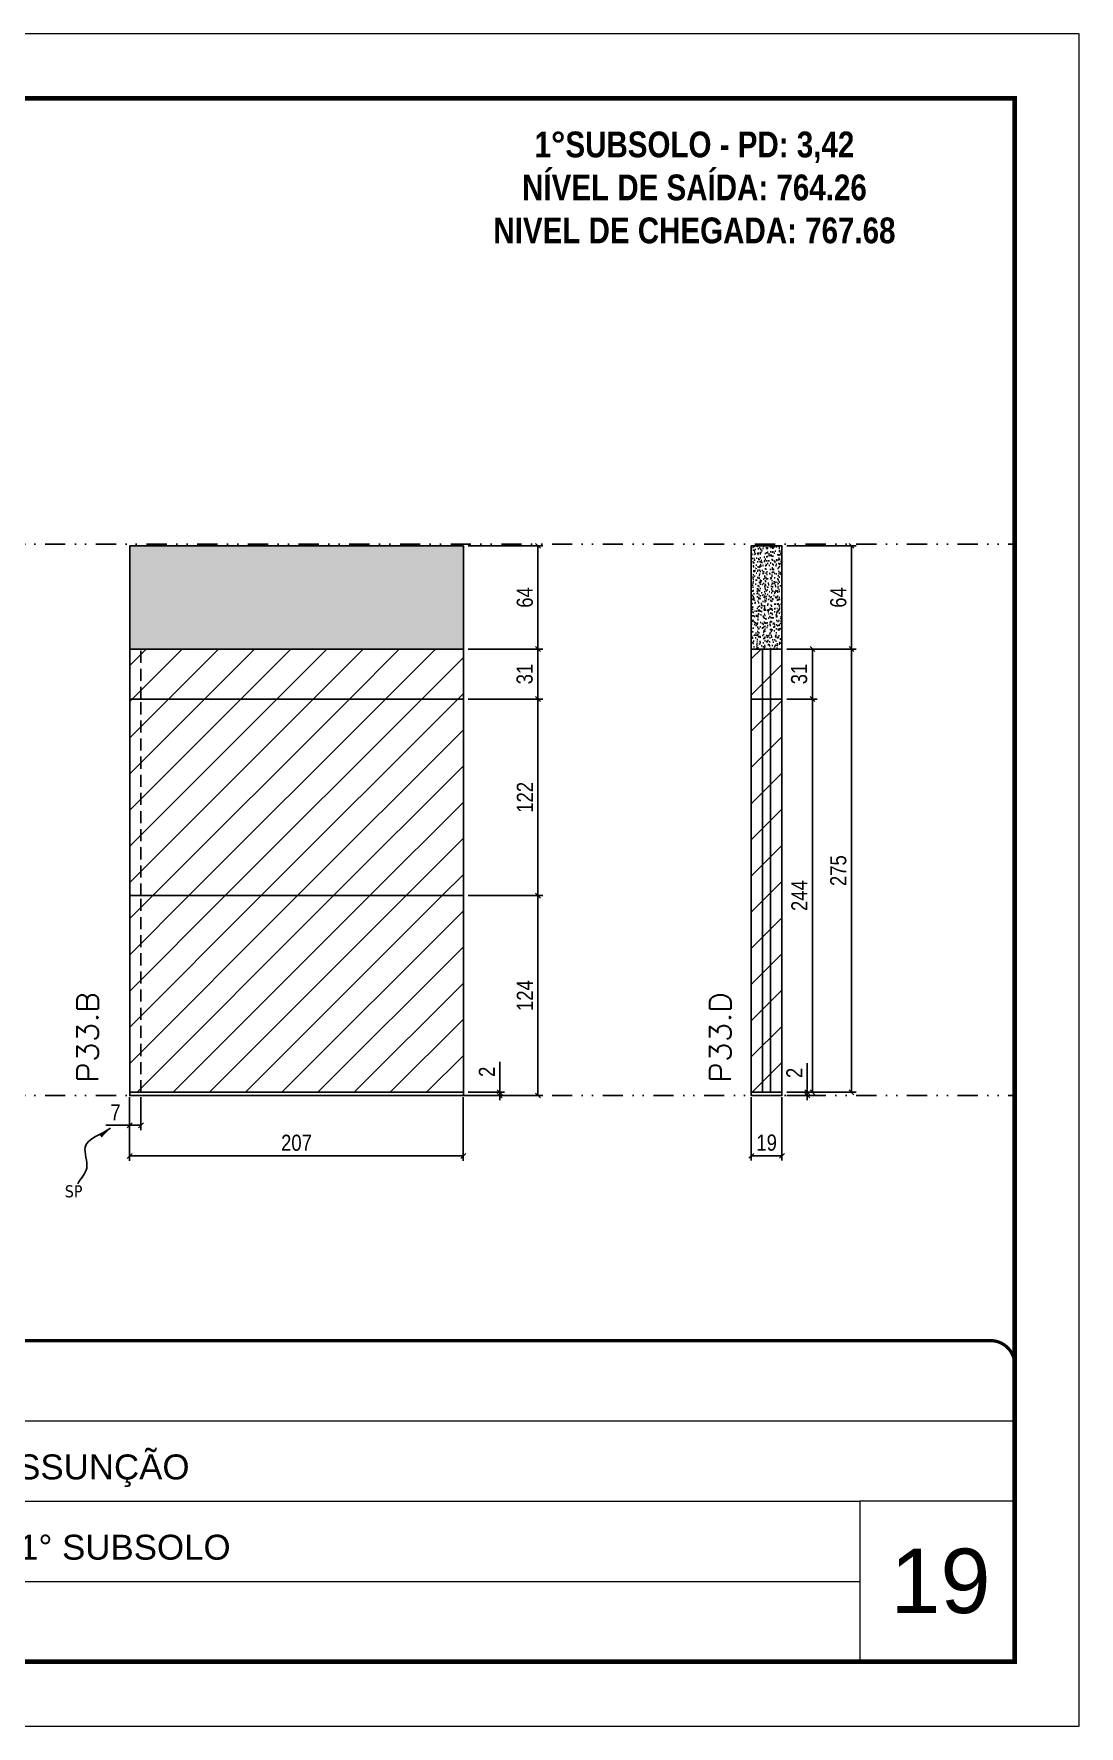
# Model space of a CAD drawing. Extents: x 2102 to 8383, y -13264 to 2718.
# Drawn here: x 6122 to 6771, y -2927 to -1877 of the extents above; entities that cross this region are included whole.
import ezdxf

# ---------------------------------------------------------------- set-up
doc = ezdxf.new("R2010")
doc.units = 0
for name, pattern in [('CONTINUO', [0]), ('DASHED', [0.75, 0.5, -0.25]), ('DIVIDE2', [0.625, 0.25, -0.125, 0, -0.125, 0, -0.125]), ('HIDDEN', [0.375, 0.25, -0.125])]:
    doc.linetypes.add(name, pattern=pattern)
for name, color, linetype, lineweight in [('CARIMBO', 255, 'Continuous', 9), ('Folhas', 255, 'Continuous', 9), ('Hachura', 251, 'Continuous', 9), ('SARRAFO DE PRESSAO', 251, 'DASHED', 9), ('Texto Seção', 7, 'Continuous', 15)]:
    doc.layers.add(name, color=color, linetype=linetype, lineweight=lineweight)
for name, color, linetype in [('COTA', 241, 'Continuous'), ('NOMENCLATURA', 7, 'Continuous'), ('Nível', 160, 'Continuous'), ('Painéis', 200, 'Continuous'), ('SARR_2.2x7', 40, 'Continuous'), ('Sarrafo de Pressão', 42, 'HIDDEN'), ('texto', 7, 'Continuous')]:
    doc.layers.add(name, color=color, linetype=linetype)
doc.styles.add('ARIAL', font='arial.ttf')
doc.styles.add('COTA TECNICA', font='techl___.ttf', dxfattribs={"height": 10})
doc.styles.add('COTA TECNICA-50', font='techl___.ttf', dxfattribs={"height": 10})
doc.styles.add('REGUA-120', font='ROMANS.shx', dxfattribs={"height": 15})
doc.styles.add('ROMANC', font='techb___.ttf', dxfattribs={"height": 2.5})
doc.styles.get("Standard").update_dxf_attribs({"font": 'arial.ttf'})
doc.dimstyles.new('COTA PAINEL-50', dxfattribs={"dimtxt": 10, "dimasz": 3, "dimexe": 3, "dimexo": 3, "dimgap": 3, "dimtad": 1, "dimdec": 1, "dimzin": 12, "dimdsep": 46, "dimtxsty": 'COTA TECNICA-50', "dimblk1": 'OBLIQUE', "dimblk2": 'OBLIQUE', "dimsah": 1, "dimcen": 0.9, "dimclrd": 4, "dimclre": 4, "dimclrt": 240, "dimadec": 1, "dimazin": 3, "dimtfac": 1, "dimtdec": 1, "dimtmove": 0, "dimatfit": 3, "dimfxl": 1, "dimtolj": 1, "dimtzin": 12, "dimarcsym": 0})
doc.dimstyles.new('PAINEL', dxfattribs={"dimtxt": 10, "dimasz": 3, "dimexe": 3, "dimexo": 3, "dimgap": 3, "dimtad": 1, "dimdec": 1, "dimzin": 12, "dimdsep": 46, "dimtxsty": 'COTA TECNICA', "dimblk1": 'OBLIQUE', "dimblk2": 'OBLIQUE', "dimsah": 1, "dimcen": 0.9, "dimclrd": 4, "dimclre": 4, "dimclrt": 240, "dimadec": 1, "dimazin": 3, "dimtfac": 1, "dimtdec": 1, "dimtmove": 0, "dimatfit": 3, "dimfxl": 1, "dimtolj": 1, "dimtzin": 12, "dimarcsym": 0})
doc.dimstyles.get("Standard").update_dxf_attribs({"dimtxt": 0.18, "dimasz": 0.18, "dimexe": 0.18, "dimexo": 0.0625, "dimgap": 0.09, "dimtad": 0, "dimtih": 1, "dimtoh": 1, "dimdec": 4, "dimzin": 0, "dimdsep": 46, "dimtxsty": 'Standard', "dimcen": 0.09, "dimadec": 0, "dimazin": 0, "dimtfac": 1, "dimtdec": 4, "dimtofl": 0, "dimtmove": 0, "dimatfit": 3, "dimfxl": 1, "dimtolj": 1, "dimtzin": 0, "dimarcsym": 0})
pattern_1 = [(45, (-126918.716, -32522.603), (-11.2253202, 11.2253202), [])]

# ---------------------------------------------------------------- blocks, each defined once
blk = doc.blocks.new('9999999999')
at = {"color": 30, "linetype": 'CONTINUO'}
for p, q in [((98564.6, 34379.6), (99584, 34379.6)), ((98564.6, 34329.8), (99488, 34329.8)), ((99584, 34329.8), (99488, 34329.8)), ((99488, 34329.8), (99488, 34230.2)), ((98564.6, 34280), (99488, 34280))]:
    blk.add_line(p, q, dxfattribs=at)
at = {"color": 30, "linetype": 'CONTINUO', "const_width": 2}
blk.add_lwpolyline([(99584, 34230.2), (99584, 34414.4, 0.414214), (99569, 34429.4), (98229, 34429.4, 0.414214), (98214, 34414.4), (98214, 34245.2, 0.414214), (98229, 34230.2), (99584, 34230.2)], format="xyb", dxfattribs=at)
at = {"layer": 'Folhas'}
blk.add_lwpolyline([(98139, 34190.2), (99624, 34190.2), (99624, 35240.2), (98139, 35240.2)], close=True, dxfattribs=at)
at = {"layer": 'Folhas', "color": 30, "const_width": 3}
blk.add_lwpolyline([(98214, 34230.2), (99584, 34230.2), (99584, 35200.2), (98214, 35200.2)], close=True, dxfattribs=at)
at = {"color": 7, "linetype": 'Continuous', "ltscale": 5, "style": 'ARIAL'}
for s, p in [('HOSPITAL ASSUNÇÃO', (98837.7, 34343.3)), ('TRECHO 3 - 1° SUBSOLO', (98837.7, 34293.5))]:
    blk.add_text(s, height=15.483, dxfattribs=at).set_placement(p)
blk = doc.blocks.new('_Oblique')
at = {"color": 0, "linetype": 'ByBlock', "lineweight": -2}
blk.add_line((-0.5, -0.5), (0.5, 0.5), dxfattribs=at)
blk = doc.blocks.new('*D163')
at = {"layer": 'COTA', "color": 4, "lineweight": -2, "transparency": 16777216}
for p, q in [((6181.7, -2536.4), (6181.7, -2575.9)), ((6388.7, -2536.4), (6388.7, -2575.9)), ((6181.7, -2572.9), (6388.7, -2572.9))]:
    blk.add_line(p, q, dxfattribs=at)
at = {"layer": 'Defpoints', "color": 0, "transparency": 16777216}
for p in [(6181.7, -2533.4), (6388.7, -2533.4), (6388.7, -2572.9)]:
    blk.add_point(p, dxfattribs=at)
at = {"layer": 'COTA', "color": 4, "lineweight": -2, "transparency": 16777216, "xscale": 3, "yscale": 3, "zscale": 3, "rotation": 180}
blk.add_blockref('_Oblique', (6181.7, -2572.9), dxfattribs=at)
at = {"layer": 'COTA', "color": 4, "lineweight": -2, "transparency": 16777216, "xscale": 3, "yscale": 3, "zscale": 3}
blk.add_blockref('_Oblique', (6388.7, -2572.9), dxfattribs=at)
at = {"layer": 'COTA', "color": 240, "transparency": 16777216, "insert": (6285.2, -2564.8), "char_height": 10, "attachment_point": 5, "style": 'COTA TECNICA'}
blk.add_mtext('\\A1;207', dxfattribs=at)
blk = doc.blocks.new('*D164')
at = {"layer": 'COTA', "color": 4, "lineweight": -2, "transparency": 16777216}
for p, q in [((6391.7, -2194.4), (6438, -2194.4)), ((6435, -2258.4), (6435, -2194.4)), ((6391.7, -2258.4), (6438, -2258.4))]:
    blk.add_line(p, q, dxfattribs=at)
at = {"layer": 'Defpoints', "color": 0, "transparency": 16777216}
for p in [(6388.7, -2194.4), (6435, -2194.4), (6388.7, -2258.4)]:
    blk.add_point(p, dxfattribs=at)
at = {"layer": 'COTA', "color": 4, "lineweight": -2, "transparency": 16777216, "xscale": 3, "yscale": 3, "zscale": 3}
for p, rotation in [((6435, -2194.4), 90), ((6435, -2258.4), 270)]:
    blk.add_blockref('_Oblique', p, dxfattribs=dict(at, rotation=rotation))
at = {"layer": 'COTA', "color": 240, "transparency": 16777216, "insert": (6426.9, -2226.4), "char_height": 10, "attachment_point": 5, "rotation": 90, "style": 'COTA TECNICA'}
blk.add_mtext('\\A1;64', dxfattribs=at)
blk = doc.blocks.new('*D165')
at = {"layer": 'COTA', "color": 4, "lineweight": -2, "transparency": 16777216}
for p, q in [((6181.7, -2538.4), (6181.7, -2556.9)), ((6188.7, -2536.4), (6188.7, -2556.9)), ((6181.7, -2553.9), (6167, -2553.9)), ((6188.7, -2553.9), (6181.7, -2553.9))]:
    blk.add_line(p, q, dxfattribs=at)
at = {"layer": 'Defpoints', "color": 0, "transparency": 16777216}
for p in [(6181.7, -2535.4), (6188.7, -2533.4), (6181.7, -2553.9)]:
    blk.add_point(p, dxfattribs=at)
at = {"layer": 'COTA', "color": 4, "lineweight": -2, "transparency": 16777216, "xscale": 3, "yscale": 3, "zscale": 3, "rotation": 180}
blk.add_blockref('_Oblique', (6181.7, -2553.9), dxfattribs=at)
at = {"layer": 'COTA', "color": 4, "lineweight": -2, "transparency": 16777216, "xscale": 3, "yscale": 3, "zscale": 3}
blk.add_blockref('_Oblique', (6188.7, -2553.9), dxfattribs=at)
at = {"layer": 'COTA', "color": 240, "transparency": 16777216, "insert": (6172.9, -2545.9), "char_height": 10, "attachment_point": 5, "style": 'COTA TECNICA-50'}
blk.add_mtext('\\A1;7', dxfattribs=at)
blk = doc.blocks.new('*D166')
at = {"layer": 'COTA', "color": 4, "lineweight": -2, "transparency": 16777216}
for p, q in [((6391.7, -2411.4), (6438, -2411.4)), ((6435, -2535.4), (6435, -2411.4)), ((6391.7, -2535.4), (6438, -2535.4))]:
    blk.add_line(p, q, dxfattribs=at)
at = {"layer": 'Defpoints', "color": 0, "transparency": 16777216}
for p in [(6388.7, -2411.4), (6435, -2411.4), (6388.7, -2535.4)]:
    blk.add_point(p, dxfattribs=at)
at = {"layer": 'COTA', "color": 4, "lineweight": -2, "transparency": 16777216, "xscale": 3, "yscale": 3, "zscale": 3}
for p, rotation in [((6435, -2411.4), 90), ((6435, -2535.4), 270)]:
    blk.add_blockref('_Oblique', p, dxfattribs=dict(at, rotation=rotation))
at = {"layer": 'COTA', "color": 240, "transparency": 16777216, "insert": (6426.9, -2473.4), "char_height": 10, "attachment_point": 5, "rotation": 90, "style": 'COTA TECNICA-50'}
blk.add_mtext('\\A1;124', dxfattribs=at)
blk = doc.blocks.new('*D167')
at = {"layer": 'COTA', "color": 4, "lineweight": -2, "transparency": 16777216}
for p, q in [((6411.3, -2533.4), (6411.3, -2514.6)), ((6391.7, -2533.4), (6414.3, -2533.4)), ((6391.7, -2535.4), (6414.3, -2535.4)), ((6411.3, -2535.4), (6411.3, -2533.4)), ((6411.3, -2535.4), (6411.3, -2538.4))]:
    blk.add_line(p, q, dxfattribs=at)
at = {"layer": 'Defpoints', "color": 0, "transparency": 16777216}
for p in [(6388.7, -2533.4), (6388.7, -2535.4), (6411.3, -2535.4)]:
    blk.add_point(p, dxfattribs=at)
at = {"layer": 'COTA', "color": 4, "lineweight": -2, "transparency": 16777216, "xscale": 3, "yscale": 3, "zscale": 3}
for p, rotation in [((6411.3, -2533.4), 270), ((6411.3, -2535.4), 90)]:
    blk.add_blockref('_Oblique', p, dxfattribs=dict(at, rotation=rotation))
at = {"layer": 'COTA', "color": 240, "transparency": 16777216, "insert": (6403.3, -2520.7), "char_height": 10, "attachment_point": 5, "rotation": 90, "style": 'COTA TECNICA-50'}
blk.add_mtext('\\A1;2', dxfattribs=at)
blk = doc.blocks.new('*D168')
at = {"layer": 'COTA', "color": 4, "linetype": 'ByBlock', "lineweight": -2, "transparency": 16777216}
for p, q in [((6391.7, -2289.4), (6438, -2289.4)), ((6435, -2411.4), (6435, -2289.4)), ((6391.7, -2411.4), (6438, -2411.4))]:
    blk.add_line(p, q, dxfattribs=at)
at = {"layer": 'Defpoints', "color": 0, "linetype": 'ByBlock', "transparency": 16777216}
for p in [(6388.7, -2289.4), (6435, -2289.4), (6388.7, -2411.4)]:
    blk.add_point(p, dxfattribs=at)
at = {"layer": 'COTA', "color": 4, "linetype": 'ByBlock', "lineweight": -2, "transparency": 16777216, "xscale": 3, "yscale": 3, "zscale": 3}
for p, rotation in [((6435, -2289.4), 90), ((6435, -2411.4), 270)]:
    blk.add_blockref('_Oblique', p, dxfattribs=dict(at, rotation=rotation))
at = {"layer": 'COTA', "color": 240, "linetype": 'ByBlock', "transparency": 16777216, "insert": (6426.9, -2350.4), "char_height": 10, "attachment_point": 5, "rotation": 90, "style": 'COTA TECNICA'}
blk.add_mtext('\\A1;122', dxfattribs=at)
blk = doc.blocks.new('*D986')
at = {"layer": 'COTA', "color": 4, "linetype": 'ByBlock', "lineweight": -2, "transparency": 16777216}
for p, q in [((6391.7, -2258.4), (6438, -2258.4)), ((6435, -2289.4), (6435, -2258.4)), ((6391.7, -2289.4), (6438, -2289.4))]:
    blk.add_line(p, q, dxfattribs=at)
at = {"layer": 'Defpoints', "color": 0, "linetype": 'ByBlock', "transparency": 16777216}
for p in [(6388.7, -2258.4), (6435, -2258.4), (6388.7, -2289.4)]:
    blk.add_point(p, dxfattribs=at)
at = {"layer": 'COTA', "color": 4, "linetype": 'ByBlock', "lineweight": -2, "transparency": 16777216, "xscale": 3, "yscale": 3, "zscale": 3}
for p, rotation in [((6435, -2258.4), 90), ((6435, -2289.4), 270)]:
    blk.add_blockref('_Oblique', p, dxfattribs=dict(at, rotation=rotation))
at = {"layer": 'COTA', "color": 240, "linetype": 'ByBlock', "transparency": 16777216, "insert": (6426.8, -2273.9), "char_height": 10, "attachment_point": 5, "rotation": 90, "style": 'COTA TECNICA'}
blk.add_mtext('\\A1;31', dxfattribs=at)
blk = doc.blocks.new('*D169')
at = {"layer": 'COTA', "color": 4, "lineweight": -2, "transparency": 16777216}
for p, q in [((6567.4, -2536.4), (6567.4, -2575.8)), ((6586.4, -2536.4), (6586.4, -2575.8)), ((6567.4, -2572.8), (6586.4, -2572.8))]:
    blk.add_line(p, q, dxfattribs=at)
at = {"layer": 'Defpoints', "color": 0, "transparency": 16777216}
for p in [(6567.4, -2533.4), (6586.4, -2533.4), (6586.4, -2572.8)]:
    blk.add_point(p, dxfattribs=at)
at = {"layer": 'COTA', "color": 4, "lineweight": -2, "transparency": 16777216, "xscale": 3, "yscale": 3, "zscale": 3, "rotation": 180}
blk.add_blockref('_Oblique', (6567.4, -2572.8), dxfattribs=at)
at = {"layer": 'COTA', "color": 4, "lineweight": -2, "transparency": 16777216, "xscale": 3, "yscale": 3, "zscale": 3}
blk.add_blockref('_Oblique', (6586.4, -2572.8), dxfattribs=at)
at = {"layer": 'COTA', "color": 240, "transparency": 16777216, "insert": (6576.9, -2564.7), "char_height": 10, "attachment_point": 5, "style": 'COTA TECNICA'}
blk.add_mtext('\\A1;19', dxfattribs=at)
blk = doc.blocks.new('*D170')
at = {"layer": 'COTA', "color": 4, "lineweight": -2, "transparency": 16777216}
for p, q in [((6602.1, -2533.4), (6602.1, -2515.3)), ((6589.4, -2533.4), (6605.1, -2533.4)), ((6589.4, -2535.4), (6605.1, -2535.4)), ((6602.1, -2535.4), (6602.1, -2533.4)), ((6602.1, -2535.4), (6602.1, -2538.4))]:
    blk.add_line(p, q, dxfattribs=at)
at = {"layer": 'Defpoints', "color": 0, "transparency": 16777216}
for p in [(6586.4, -2533.4), (6586.4, -2535.4), (6602.1, -2533.4)]:
    blk.add_point(p, dxfattribs=at)
at = {"layer": 'COTA', "color": 4, "lineweight": -2, "transparency": 16777216, "xscale": 3, "yscale": 3, "zscale": 3}
for p, rotation in [((6602.1, -2533.4), 270), ((6602.1, -2535.4), 90)]:
    blk.add_blockref('_Oblique', p, dxfattribs=dict(at, rotation=rotation))
at = {"layer": 'COTA', "color": 240, "transparency": 16777216, "insert": (6594.1, -2521.4), "char_height": 10, "attachment_point": 5, "rotation": 90, "style": 'COTA TECNICA-50'}
blk.add_mtext('\\A1;2', dxfattribs=at)
blk = doc.blocks.new('*D1483')
at = {"layer": 'COTA', "color": 4, "linetype": 'ByBlock', "lineweight": -2, "transparency": 16777216}
for p, q in [((6589.4, -2194.4), (6632.5, -2194.4)), ((6629.5, -2194.4), (6629.5, -2258.4)), ((6589.4, -2258.4), (6632.5, -2258.4))]:
    blk.add_line(p, q, dxfattribs=at)
at = {"layer": 'Defpoints', "color": 0, "linetype": 'ByBlock', "transparency": 16777216}
for p in [(6586.4, -2194.4), (6586.4, -2258.4), (6629.5, -2258.4)]:
    blk.add_point(p, dxfattribs=at)
at = {"layer": 'COTA', "color": 4, "linetype": 'ByBlock', "lineweight": -2, "transparency": 16777216, "xscale": 3, "yscale": 3, "zscale": 3}
for p, rotation in [((6629.5, -2194.4), 90), ((6629.5, -2258.4), 270)]:
    blk.add_blockref('_Oblique', p, dxfattribs=dict(at, rotation=rotation))
at = {"layer": 'COTA', "color": 240, "linetype": 'ByBlock', "transparency": 16777216, "insert": (6621.4, -2226.4), "char_height": 10, "attachment_point": 5, "rotation": 90, "style": 'COTA TECNICA'}
blk.add_mtext('\\A1;64', dxfattribs=at)
blk = doc.blocks.new('*D1484')
at = {"layer": 'COTA', "color": 4, "linetype": 'ByBlock', "lineweight": -2, "transparency": 16777216}
for p, q in [((6589.4, -2258.4), (6632.5, -2258.4)), ((6629.5, -2533.4), (6629.5, -2258.4)), ((6589.4, -2533.4), (6632.5, -2533.4))]:
    blk.add_line(p, q, dxfattribs=at)
at = {"layer": 'Defpoints', "color": 0, "linetype": 'ByBlock', "transparency": 16777216}
for p in [(6586.4, -2258.4), (6629.5, -2258.4), (6586.4, -2533.4)]:
    blk.add_point(p, dxfattribs=at)
at = {"layer": 'COTA', "color": 4, "linetype": 'ByBlock', "lineweight": -2, "transparency": 16777216, "xscale": 3, "yscale": 3, "zscale": 3}
for p, rotation in [((6629.5, -2258.4), 90), ((6629.5, -2533.4), 270)]:
    blk.add_blockref('_Oblique', p, dxfattribs=dict(at, rotation=rotation))
at = {"layer": 'COTA', "color": 240, "linetype": 'ByBlock', "transparency": 16777216, "insert": (6621.4, -2395.9), "char_height": 10, "attachment_point": 5, "rotation": 90, "style": 'COTA TECNICA'}
blk.add_mtext('\\A1;275', dxfattribs=at)
blk = doc.blocks.new('*D1485')
at = {"layer": 'COTA', "color": 4, "linetype": 'ByBlock', "lineweight": -2, "transparency": 16777216}
for p, q in [((6589.4, -2289.4), (6608.3, -2289.4)), ((6605.3, -2533.4), (6605.3, -2289.4)), ((6589.4, -2533.4), (6608.3, -2533.4))]:
    blk.add_line(p, q, dxfattribs=at)
at = {"layer": 'Defpoints', "color": 0, "linetype": 'ByBlock', "transparency": 16777216}
for p in [(6586.4, -2289.4), (6605.3, -2289.4), (6586.4, -2533.4)]:
    blk.add_point(p, dxfattribs=at)
at = {"layer": 'COTA', "color": 4, "linetype": 'ByBlock', "lineweight": -2, "transparency": 16777216, "xscale": 3, "yscale": 3, "zscale": 3}
for p, rotation in [((6605.3, -2289.4), 90), ((6605.3, -2533.4), 270)]:
    blk.add_blockref('_Oblique', p, dxfattribs=dict(at, rotation=rotation))
at = {"layer": 'COTA', "color": 240, "linetype": 'ByBlock', "transparency": 16777216, "insert": (6597.2, -2411.4), "char_height": 10, "attachment_point": 5, "rotation": 90, "style": 'COTA TECNICA'}
blk.add_mtext('\\A1;244', dxfattribs=at)
blk = doc.blocks.new('*D1486')
at = {"layer": 'COTA', "color": 4, "linetype": 'ByBlock', "lineweight": -2, "transparency": 16777216}
for p, q in [((6589.4, -2258.4), (6608.3, -2258.4)), ((6605.3, -2289.4), (6605.3, -2258.4)), ((6589.4, -2289.4), (6608.3, -2289.4))]:
    blk.add_line(p, q, dxfattribs=at)
at = {"layer": 'Defpoints', "color": 0, "linetype": 'ByBlock', "transparency": 16777216}
for p in [(6586.4, -2258.4), (6605.3, -2258.4), (6586.4, -2289.4)]:
    blk.add_point(p, dxfattribs=at)
at = {"layer": 'COTA', "color": 4, "linetype": 'ByBlock', "lineweight": -2, "transparency": 16777216, "xscale": 3, "yscale": 3, "zscale": 3}
for p, rotation in [((6605.3, -2258.4), 90), ((6605.3, -2289.4), 270)]:
    blk.add_blockref('_Oblique', p, dxfattribs=dict(at, rotation=rotation))
at = {"layer": 'COTA', "color": 240, "linetype": 'ByBlock', "transparency": 16777216, "insert": (6597.1, -2273.9), "char_height": 10, "attachment_point": 5, "rotation": 90, "style": 'COTA TECNICA'}
blk.add_mtext('\\A1;31', dxfattribs=at)

msp = doc.modelspace()

# ---------------------------------------------------------------- hatches: boundary and pattern name
at = {"layer": 'COTA', "linetype": 'ByBlock'}
h = msp.add_hatch(dxfattribs=at)
h.set_pattern_fill('AR-CONC', color=256, scale=0.03)
h.set_pattern_definition([(50, (-125230.04, -31371.8275), (5.46554007, -0.47817257), [0.5715, -6.2865]), (355, (-125230.04, -31371.8275), (-1.05730264, 5.73170536), [0.4572, -5.02921753]), (100.4514447, (-125229.585, -31371.8673), (4.40823741, 5.25353256), [0.48570026, -5.34270734]), (46.1842, (-125230.04, -31370.3035), (8.13237123, -1.26126984), [0.85725, -9.42975]), (96.6355576, (-125229.3625, -31370.4086), (7.122124, 7.42278374), [0.7285507, -8.01406824]), (351.184151, (-125230.04, -31370.3035), (7.122124, 7.42278374), [0.685799, -7.54379196]), (21, (-125229.278, -31370.6845), (4.54843174, -3.06795595), [0.5715, -6.2865]), (326, (-125229.278, -31370.6845), (1.85406085, 5.52563898), [0.4572, -5.0292]), (71.451445, (-125228.899, -31370.94), (6.40249258, 2.45768307), [0.48570026, -5.34269813]), (37.5, (-125230.0402, -31371.8275), (0.092658098, 2.536651166), [0, -4.96824, 0, -5.1054, 0, -5.04825]), (7.5, (-125230.0402, -31371.8275), (2.004589875, 3.005417245), [0, -2.91084, 0, -4.85394, 0, -1.92405]), (327.5, (-125231.7395, -31371.8275), (4.067717855, -0.17186232), [0, -1.905, 0, -5.9436, 0, -7.8867]), (317.5, (-125232.5015, -31371.8275), (4.44387544, 0.76279473), [0, -2.4765, 0, -3.94716, 0, -5.6007])])
h.paths.add_polyline_path([(6181.74, -2258.41), (6388.74, -2258.41), (6388.74, -2194.41), (6181.74, -2194.41)])
h = msp.add_hatch(dxfattribs=at)
h.set_pattern_fill('AR-CONC', color=256, scale=0.03)
h.set_pattern_definition([(50, (-125324.2594, -36004.328), (5.46554007, -0.47817257), [0.5715, -6.2865]), (355, (-125324.2594, -36004.328), (-1.05730264, 5.73170536), [0.4572, -5.02921753]), (100.4514447, (-125323.804, -36004.368), (4.40823741, 5.25353256), [0.48570026, -5.34270734]), (46.1842, (-125324.2594, -36002.804), (8.13237123, -1.26126984), [0.85725, -9.42975]), (96.6355576, (-125323.582, -36002.909), (7.122124, 7.42278374), [0.7285507, -8.01406824]), (351.184151, (-125324.259, -36002.804), (7.122124, 7.42278374), [0.685799, -7.54379196]), (21, (-125323.4974, -36003.185), (4.54843174, -3.06795595), [0.5715, -6.2865]), (326, (-125323.4974, -36003.185), (1.85406085, 5.52563898), [0.4572, -5.0292]), (71.451445, (-125323.1183, -36003.4406), (6.40249258, 2.45768307), [0.48570026, -5.34269813]), (37.5, (-125324.2594, -36004.328), (0.092658098, 2.536651166), [0, -4.96824, 0, -5.1054, 0, -5.04825]), (7.5, (-125324.2594, -36004.328), (2.004589875, 3.005417245), [0, -2.91084, 0, -4.85394, 0, -1.92405]), (327.5, (-125325.9586, -36004.328), (4.067717855, -0.17186232), [0, -1.905, 0, -5.9436, 0, -7.8867]), (317.5, (-125326.7206, -36004.328), (4.44387544, 0.76279473), [0, -2.4765, 0, -3.94716, 0, -5.6007])])
h.paths.add_polyline_path([(6586.39, -2194.41), (6567.39, -2194.41), (6567.39, -2258.41), (6586.39, -2258.41)])
at = {"layer": 'Hachura', "linetype": 'ByBlock'}
h = msp.add_hatch(dxfattribs=at)
h.set_pattern_fill('ANSI31', color=256, scale=5)
h.set_pattern_definition(pattern_1)
h.paths.add_polyline_path([(6388.74, -2258.41), (6181.74, -2258.41), (6181.74, -2289.41), (6388.74, -2289.41)])
h = msp.add_hatch(dxfattribs=at)
h.set_pattern_fill('ANSI31', color=256, scale=5)
h.set_pattern_definition(pattern_1)
h.paths.add_polyline_path([(6586.39, -2258.41), (6567.39, -2258.41), (6567.39, -2289.41), (6586.39, -2289.41)])
h = msp.add_hatch(dxfattribs=at)
h.set_pattern_fill('ANSI31', color=256, scale=5)
h.set_pattern_definition(pattern_1)
h.paths.add_polyline_path([(6388.74, -2289.41), (6181.74, -2289.41), (6181.74, -2411.41), (6388.74, -2411.41)])
h = msp.add_hatch(dxfattribs=at)
h.set_pattern_fill('ANSI31', color=256, scale=5)
h.set_pattern_definition(pattern_1)
h.paths.add_polyline_path([(6586.39, -2289.41), (6567.39, -2289.41), (6567.39, -2533.41), (6586.39, -2533.41)])
h = msp.add_hatch(dxfattribs=at)
h.set_pattern_fill('ANSI31', color=256, scale=5)
h.set_pattern_definition(pattern_1)
h.paths.add_polyline_path([(6388.74, -2411.41), (6181.74, -2411.41), (6181.74, -2533.41), (6388.74, -2533.41)])

# ---------------------------------------------------------------- linework, layer by layer
at = {"layer": 'COTA', "linetype": 'ByBlock'}
for points in [[(6181.74, -2258.41), (6388.74, -2258.41), (6388.74, -2194.41), (6181.74, -2194.41)], [(6567.39, -2258.41), (6586.39, -2258.41), (6586.39, -2194.41), (6567.39, -2194.41)]]:
    msp.add_lwpolyline(points, close=True, dxfattribs=at)
at = {"layer": 'Nível', "color": 4, "linetype": 'DIVIDE2', "ltscale": 50}
for p, q in [((5720.44, -2193.41), (6730.78, -2193.41)), ((5720.44, -2535.41), (6730.78, -2535.41))]:
    msp.add_line(p, q, dxfattribs=at)
at = {"layer": 'Painéis'}
for p, q in [((6388.74, -2258.41), (6181.74, -2258.41)), ((6181.74, -2258.41), (6181.74, -2411.41)), ((6388.74, -2411.41), (6388.74, -2258.41)), ((6586.39, -2258.41), (6567.39, -2258.41)), ((6567.39, -2258.41), (6567.39, -2533.41)), ((6586.39, -2533.41), (6586.39, -2258.41)), ((6181.74, -2289.41), (6388.74, -2289.41)), ((6567.39, -2289.41), (6586.39, -2289.41)), ((6388.74, -2411.41), (6181.74, -2411.41)), ((6181.74, -2411.41), (6181.74, -2533.41)), ((6181.74, -2411.41), (6388.74, -2411.41)), ((6388.74, -2533.41), (6388.74, -2411.41)), ((6181.74, -2533.41), (6388.74, -2533.41)), ((6567.39, -2533.41), (6586.39, -2533.41))]:
    msp.add_line(p, q, dxfattribs=at)
for points in [[(6181.74, -2533.41), (6388.74, -2533.41), (6388.74, -2535.41), (6181.74, -2535.41)], [(6567.39, -2533.41), (6586.39, -2533.41), (6586.39, -2535.41), (6567.39, -2535.41)]]:
    msp.add_lwpolyline(points, close=True, dxfattribs=at)
at = {"layer": 'SARR_2.2x7'}
for p, q in [((6574.39, -2258.41), (6574.39, -2533.41)), ((6579.39, -2533.41), (6579.39, -2258.41))]:
    msp.add_line(p, q, dxfattribs=at)
at = {"layer": 'Sarrafo de Pressão', "ltscale": 30}
for p, q in [((6188.74, -2289.41), (6188.74, -2258.41)), ((6188.74, -2411.41), (6188.74, -2289.41)), ((6188.74, -2533.41), (6188.74, -2411.41))]:
    msp.add_line(p, q, dxfattribs=at)

# ---------------------------------------------------------------- block references
at = {"layer": 'SARRAFO DE PRESSAO', "color": 6, "linetype": 'ByBlock'}
msp.add_blockref('9999999999', (-92853.19, -37116.9), dxfattribs=at)

# ---------------------------------------------------------------- texts
at = {"layer": 'CARIMBO', "style": 'ARIAL'}
msp.add_text('19', height=40, dxfattribs=at).set_placement((6653.64, -2856.55))
at = {"layer": 'NOMENCLATURA', "color": 2, "insert": (6532.11, -1910.64), "char_height": 16, "attachment_point": 2, "style": 'ROMANC'}
msp.add_mtext_dynamic_manual_height_columns('\\P1°SUBSOLO - PD: 3,42\\PNÍVEL DE SAÍDA: 764.26\\PNIVEL DE CHEGADA: 767.68', width=300.2766, gutter_width=1, heights=[0], dxfattribs=at)
at = {"layer": 'texto', "color": 0, "insert": (6146.96, -2594.91), "char_height": 7.5, "attachment_point": 5}
msp.add_mtext('{\\fTahoma|b0|i0|c0|p34;\\C4;SP}', dxfattribs=at)
at = {"layer": 'Texto Seção', "style": 'REGUA-120', "width": 1.1}
for s, p in [('P33.B', (6162.12, -2527.52)), ('P33.D', (6554.63, -2527.52))]:
    msp.add_text(s, height=13, rotation=90, dxfattribs=at).set_placement(p)

# ---------------------------------------------------------------- dimensions: what is measured, and where the dimension line sits
at = {"layer": 'COTA'}
dim = msp.add_linear_dim(base=(6434.98, -2194.41), p1=(6388.74, -2258.41), p2=(6388.74, -2194.41), angle=90, dimstyle='PAINEL', override={"dimarcsym": 2}, dxfattribs=at)
dim.commit()
dim.dimension.update_dxf_attribs({"geometry": '*D164', "text_midpoint": (6434.98, -2226.41), "dimtype": 160})
at = {"layer": 'COTA', "linetype": 'ByBlock'}
for base, p1, p2, picture, middle in [((6629.48, -2258.41), (6586.39, -2194.41), (6586.39, -2258.41), '*D1483', (6621.37, -2226.41)), ((6434.98, -2258.41), (6388.74, -2289.41), (6388.74, -2258.41), '*D986', (6426.76, -2273.91)), ((6629.48, -2258.41), (6586.39, -2533.41), (6586.39, -2258.41), '*D1484', (6621.37, -2395.91)), ((6605.3, -2289.41), (6586.39, -2533.41), (6586.39, -2289.41), '*D1485', (6597.23, -2411.41))]:
    dim = msp.add_linear_dim(base=base, p1=p1, p2=p2, angle=90, dimstyle='PAINEL', dxfattribs=at)
    dim.commit()
    dim.dimension.update_dxf_attribs({"geometry": picture, "text_midpoint": middle})
dim = msp.add_linear_dim(base=(6605.3, -2258.41), p1=(6586.39, -2289.41), p2=(6586.39, -2258.41), angle=90, dimstyle='PAINEL', override={"dimtmove": 1}, dxfattribs=at)
dim.commit()
dim.dimension.update_dxf_attribs({"geometry": '*D1486', "text_midpoint": (6605.3, -2273.91), "dimtype": 160})
dim = msp.add_linear_dim(base=(6434.98, -2289.41), p1=(6388.74, -2411.41), p2=(6388.74, -2289.41), angle=90, dimstyle='PAINEL', override={"dimtmove": 1}, dxfattribs=at)
dim.commit()
dim.dimension.update_dxf_attribs({"geometry": '*D168', "text_midpoint": (6426.92, -2350.41)})
at = {"layer": 'COTA'}
for base, p1, p2, angle, picture, middle in [((6434.98, -2411.41), (6388.74, -2535.41), (6388.74, -2411.41), 90, '*D166', (6426.91, -2473.41)), ((6181.74, -2553.92), (6188.74, -2533.41), (6181.74, -2535.41), 180, '*D165', (6172.88, -2545.85))]:
    dim = msp.add_linear_dim(base=base, p1=p1, p2=p2, angle=angle, dimstyle='COTA PAINEL-50', dxfattribs=at)
    dim.commit()
    dim.dimension.update_dxf_attribs({"geometry": picture, "text_midpoint": middle})
for base, p1, p2, picture, middle in [((6411.27, -2535.41), (6388.74, -2533.41), (6388.74, -2535.41), '*D167', (6411.27, -2520.67)), ((6602.08, -2533.41), (6586.39, -2535.41), (6586.39, -2533.41), '*D170', (6602.08, -2521.36))]:
    dim = msp.add_linear_dim(base=base, p1=p1, p2=p2, angle=90, dimstyle='COTA PAINEL-50', dxfattribs=at)
    dim.commit()
    dim.dimension.update_dxf_attribs({"geometry": picture, "text_midpoint": middle, "dimtype": 160})
for base, p1, p2, picture, middle in [((6388.74, -2572.87), (6181.74, -2533.41), (6388.74, -2533.41), '*D163', (6285.24, -2564.76)), ((6586.39, -2572.76), (6567.39, -2533.41), (6586.39, -2533.41), '*D169', (6576.89, -2564.67))]:
    dim = msp.add_linear_dim(base=base, p1=p1, p2=p2, dimstyle='PAINEL', override={"dimarcsym": 2}, dxfattribs=at)
    dim.commit()
    dim.dimension.update_dxf_attribs({"geometry": picture, "text_midpoint": middle})

# ---------------------------------------------------------------- leaders
at = {"layer": 'COTA', "path_type": 1}
msp.add_leader([(6169.91, -2555.6), (6154.13, -2567.43), (6155.05, -2580.44), (6149.5, -2590.22)], dimstyle='Standard', override={"dimasz": 8}, dxfattribs=at)

doc.saveas('drawing.dxf')
